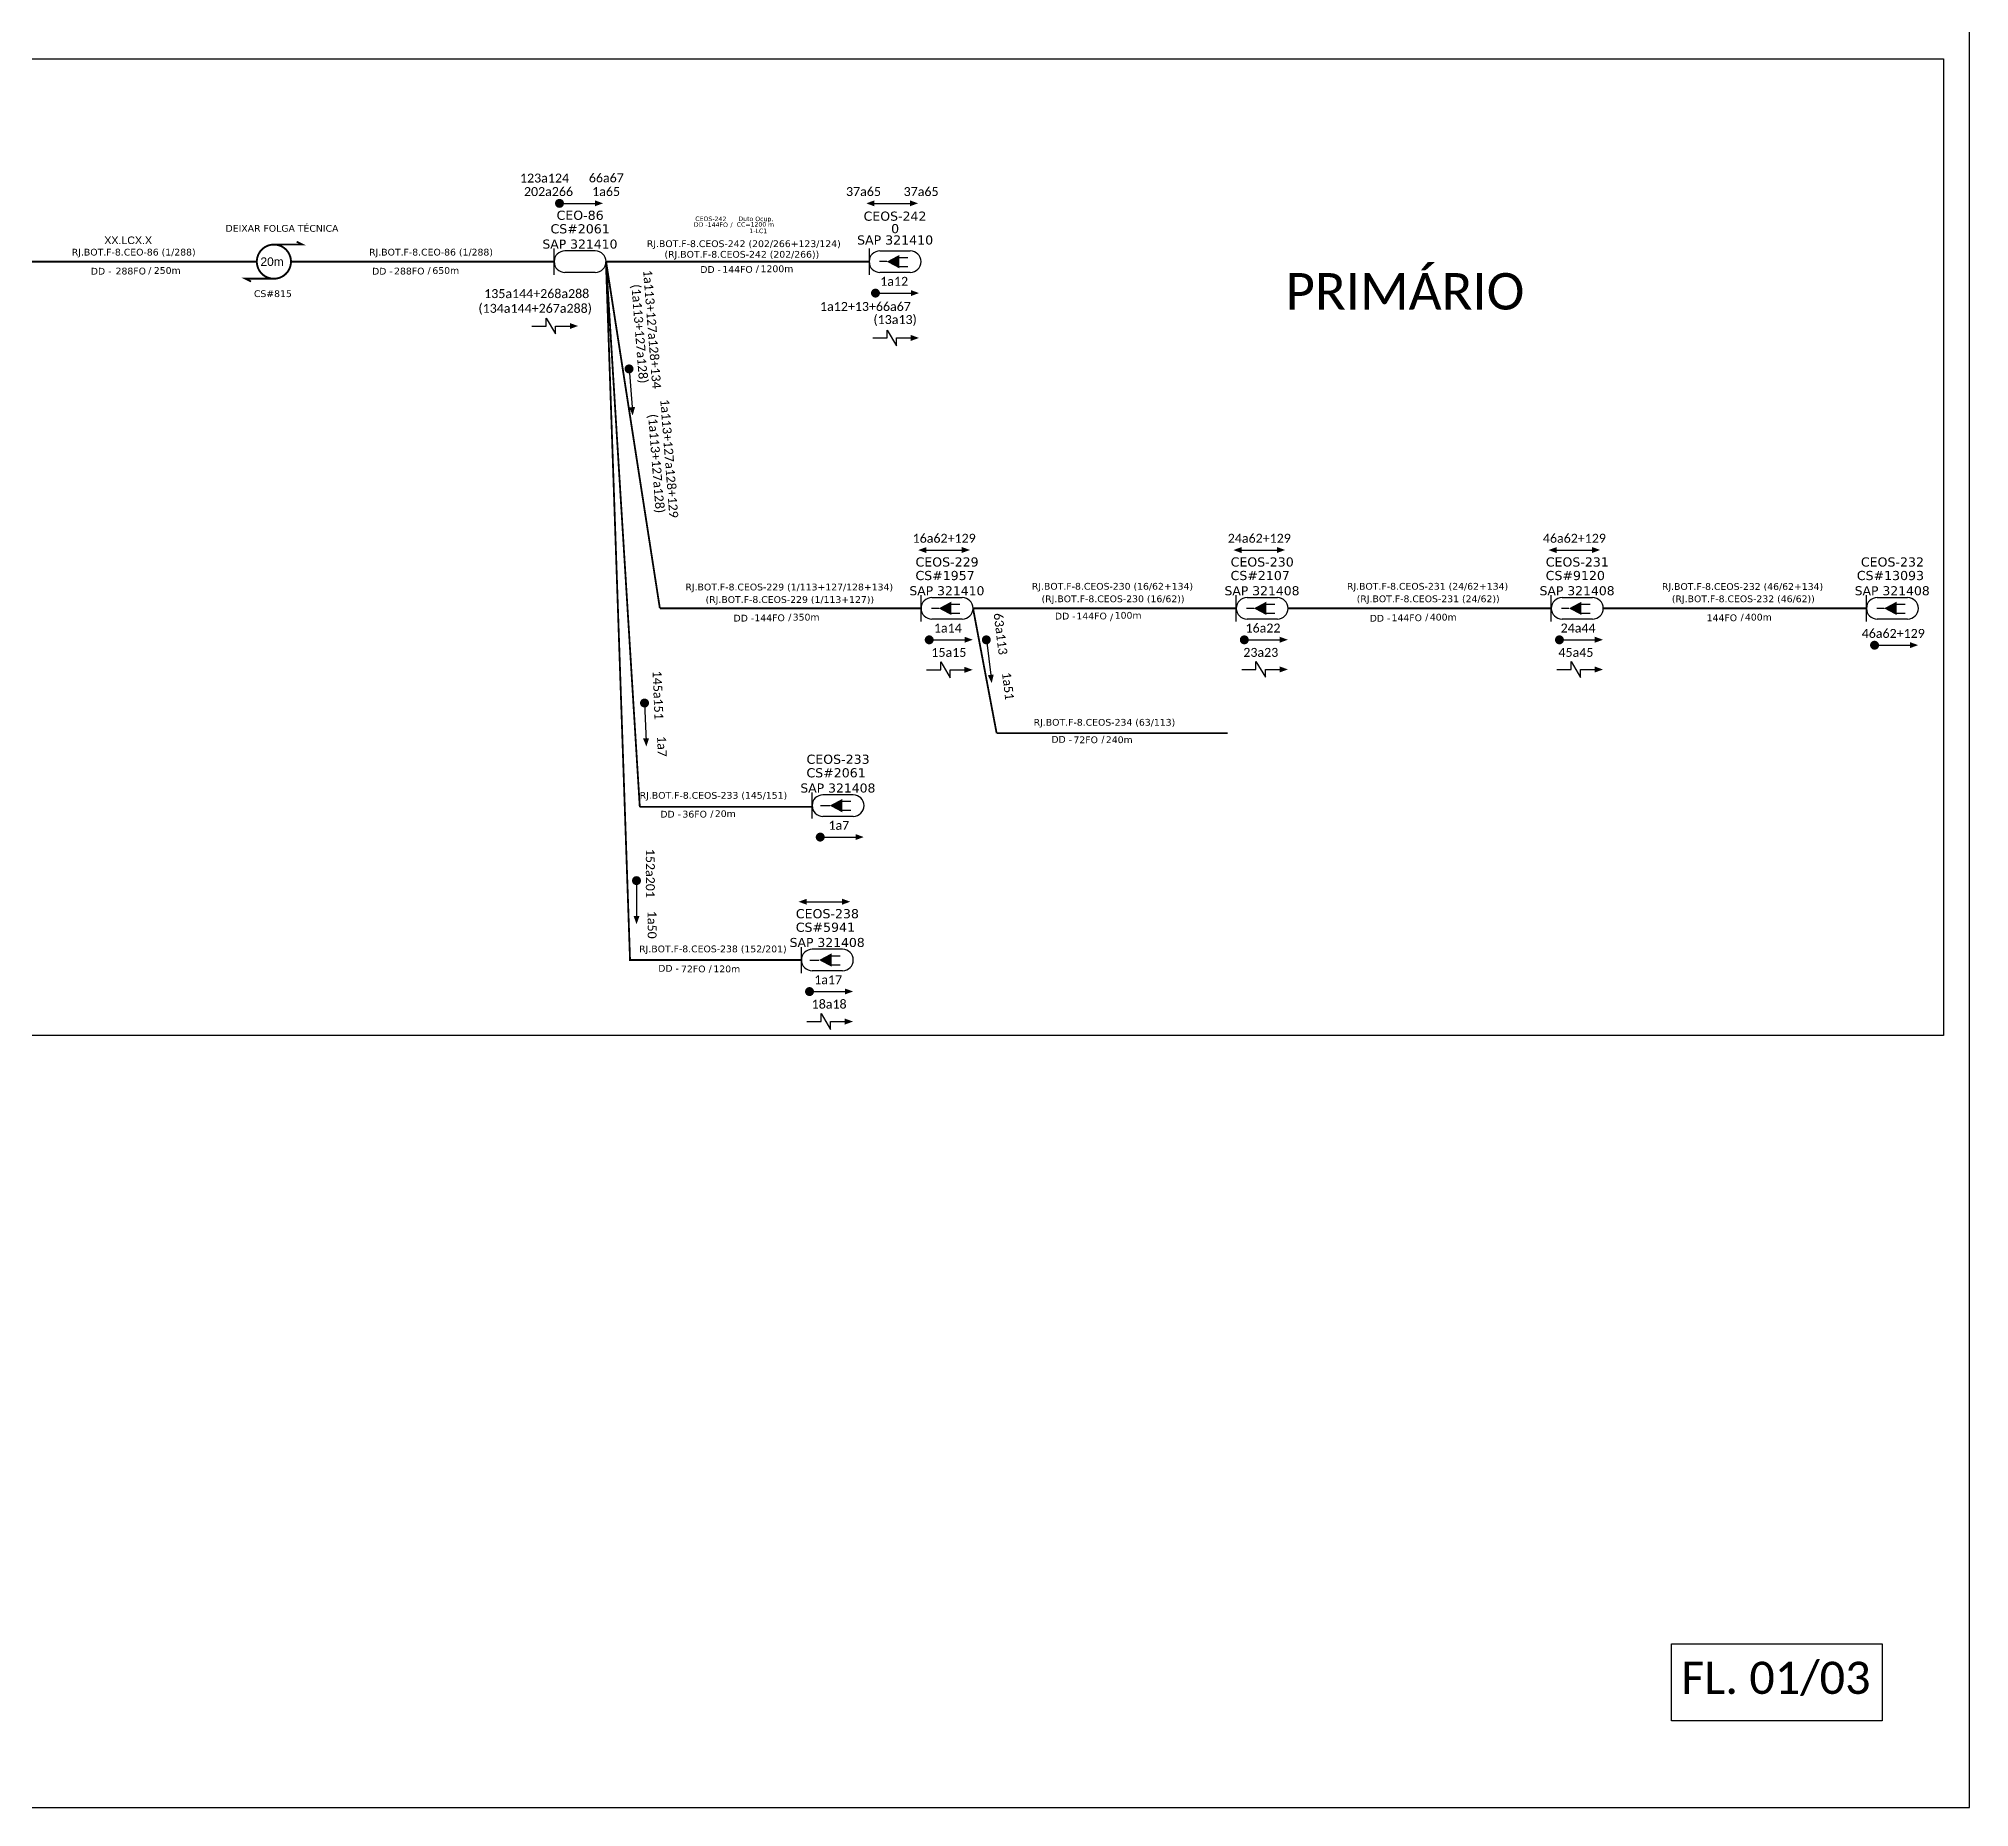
# Model space of a CAD drawing. Extents: x -89 to 1698, y 17 to 1299.
# Drawn here: x 321.8 to 749.2, y 705 to 1096.6 of the extents above; entities that cross this region are included whole.
import ezdxf
from ezdxf.enums import TextEntityAlignment as Align

# ---------------------------------------------------------------- set-up
doc = ezdxf.new("R2010")
doc.units = 0
doc.linetypes.add('ARILSUPP', pattern=[2.98, 1.42, -0.71, 0.14, -0.71])
for name, color, linetype in [('20.4-CEOS', 1, 'Continuous'), ('20.5-CABO AÉREO', 1, 'Continuous'), ('20.5-CEO', 1, 'Continuous'), ('label_cabos', 7, 'Continuous'), ('LC', 7, 'Continuous'), ('SETA', 7, 'Continuous')]:
    doc.layers.add(name, color=color, linetype=linetype)
doc.layers.add('40.1-ETIQUETAS', color=1, linetype='Continuous', lineweight=20)
doc.styles.add('ARIAL', font='arial.ttf')
doc.styles.add('siredit', font='verdana.ttf')
doc.styles.get("Standard").update_dxf_attribs({"font": 'arial.ttf'})
doc.styles.add('WMF-Calibri0', font='calibri.ttf')

# ---------------------------------------------------------------- blocks, each defined once
blk = doc.blocks.new('Inst CB DT OCUP CFOA-SM-DD-S-144')
at = {"layer": 'label_cabos', "color": 0, "style": 'siredit'}
for tag, flags, p in [('ID_ATIVIDADE', 3, (1.31, 2.67)), ('FATOR', 1, (11.56, 2.55))]:
    blk.add_attdef(tag, text='', height=1, rotation=359.69, dxfattribs=dict(at, flags=flags)).set_placement(p, align=Align.MIDDLE_CENTER)
for tag, p in [('TIPO_CABO', (1.11, 0)), ('DESTINO_CABO', (3.13, 1.26)), ('CABO', (4.69, -0.05)), ('/', (7.71, -0.05)), ('LANCE', (10.41, 0.02)), ('TIPO_CABO', (13.11, 1.24)), ('UND', (16.46, 0)), ('FID', (13.65, -1.41))]:
    blk.add_attdef(tag, text='', height=1, rotation=359.69, dxfattribs=at).set_placement(p, align=Align.MIDDLE_CENTER)
blk.add_attdef('QTDE', (11.93, -0.45), '', height=1, rotation=359.69, dxfattribs=at)

msp = doc.modelspace()

# ---------------------------------------------------------------- linework, layer by layer
msp.add_lwpolyline([(-89.32, 705.02), (749.25, 705.02), (749.25, 1299.02), (-89.32, 1299.02), (-89.32, 705.02)])
at = {"color": 0}
msp.add_lwpolyline([(220.97, 1092.12), (743.52, 1092.12), (743.52, 875.89), (220.97, 875.89)], close=True, dxfattribs=at)
at = {"color": 0, "const_width": 0.99}
for points in [[(436.64, 1060.1, 1), (437.63, 1060.1, 1)], [(452.49, 1023.95, 1), (452.57, 1022.96, 1)], [(518.48, 963.48, 1), (519.47, 963.48, 1)], [(531.57, 963.97, 1), (531.69, 962.99, 1)], [(588.24, 963.48, 1), (589.23, 963.48, 1)], [(658, 963.48, 1), (658.99, 963.48, 1)], [(727.76, 962.29, 1), (728.75, 962.29, 1)], [(455.94, 949.99, 1), (455.98, 949, 1)], [(494.36, 919.81, 1), (495.35, 919.81, 1)], [(454.18, 910.67, 1), (454.18, 909.68, 1)], [(491.99, 885.62, 1), (492.98, 885.62, 1)]]:
    msp.add_lwpolyline(points, format="xyb", close=True, dxfattribs=at)
at = {"color": 7, "const_width": 0.394}
for points in [[(373.91, 1050.98), (380.21, 1050.98), (378.95, 1051.61)], [(373.91, 1043.42), (367.61, 1043.42), (368.87, 1042.79)]]:
    msp.add_lwpolyline(points, dxfattribs=at)
at = {"color": 7}
for points, const_width in [([(373.91, 1050.98, 1.000012), (373.91, 1043.42, 0.999978)], 0.42), ([(506.59, 1040.23, 1), (507.58, 1040.23, 1)], 0.99)]:
    msp.add_lwpolyline(points, format="xyb", close=True, dxfattribs=dict(at, const_width=const_width))
at = {"color": 0}
for points in [[(434.17, 1032.95), (434.17, 1034.7), (436.27, 1031.21), (436.27, 1032.95)], [(521.54, 956.84), (521.54, 958.59), (523.63, 955.09), (523.63, 956.84)], [(591.31, 956.93), (591.31, 958.68), (593.4, 955.18), (593.41, 956.93)], [(661.07, 956.91), (661.07, 958.66), (663.16, 955.16), (663.17, 956.91)], [(495.04, 878.98), (495.04, 880.73), (497.13, 877.24), (497.14, 878.98)]]:
    msp.add_lwpolyline(points, dxfattribs=at)
at = {"color": 7}
msp.add_lwpolyline([(509.64, 1030.31), (509.64, 1032.06), (511.74, 1028.56), (511.74, 1030.31)], dxfattribs=at)
msp.add_lwpolyline([(683.27, 741.25), (729.92, 741.25), (729.92, 724.21), (683.27, 724.21)], close=True)
at = {"layer": '20.4-CEOS', "color": 5}
for p, q in [((445.06, 1049.59), (438.34, 1049.59)), ((445.06, 1044.81), (438.34, 1044.81)), ((728.85, 972.85), (735.57, 972.85)), ((735.57, 968.06), (728.85, 968.06))]:
    msp.add_line(p, q, dxfattribs=at)
at = {"layer": '20.4-CEOS', "color": 7}
for p, q in [((519.57, 972.85), (526.29, 972.85)), ((589.33, 972.85), (596.05, 972.85)), ((659.09, 972.85), (665.81, 972.85)), ((526.29, 968.06), (519.57, 968.06)), ((596.05, 968.06), (589.33, 968.06)), ((665.81, 968.06), (659.09, 968.06))]:
    msp.add_line(p, q, dxfattribs=at)
at = {"layer": '20.4-CEOS', "color": 8}
for p, q in [((502.16, 929.18), (495.45, 929.18)), ((502.16, 924.39), (495.45, 924.39)), ((499.79, 894.99), (493.08, 894.99)), ((499.79, 890.2), (493.08, 890.2))]:
    msp.add_line(p, q, dxfattribs=at)
at = {"layer": '20.4-CEOS', "color": 5}
for points in [[(435.95, 1044.31), (435.95, 1050.08)], [(726.46, 967.57), (726.46, 973.34)], [(730.36, 970.45), (728.74, 970.45)], [(733, 971.4), (735.04, 971.4)], [(733, 969.41), (735.04, 969.41)]]:
    msp.add_lwpolyline(points, dxfattribs=at)
at = {"layer": '20.4-CEOS', "color": 7}
for points in [[(509.58, 1047.2), (507.96, 1047.2)], [(512.23, 1048.15), (514.26, 1048.15)], [(512.23, 1046.16), (514.26, 1046.16)], [(517.18, 967.57), (517.18, 973.34)], [(521.08, 970.45), (519.46, 970.45)], [(523.73, 971.4), (525.76, 971.4)], [(586.94, 967.57), (586.94, 973.34)], [(590.84, 970.45), (589.22, 970.45)], [(593.49, 971.4), (595.52, 971.4)], [(656.7, 967.57), (656.7, 973.34)], [(660.6, 970.45), (658.98, 970.45)], [(663.24, 971.4), (665.28, 971.4)], [(523.73, 969.41), (525.76, 969.41)], [(593.49, 969.41), (595.52, 969.41)], [(663.24, 969.41), (665.28, 969.41)]]:
    msp.add_lwpolyline(points, dxfattribs=at)
for points in [[(509.58, 1047.2, 0, 2.95, 0), (512.35, 1047.2, 2.95, 2.95, 0)], [(521.08, 970.45, 0, 2.95, 0), (523.85, 970.45, 2.95, 2.95, 0)], [(590.84, 970.45, 0, 2.95, 0), (593.61, 970.45, 2.95, 2.95, 0)], [(660.6, 970.45, 0, 2.95, 0), (663.37, 970.45, 2.95, 2.95, 0)]]:
    msp.add_lwpolyline(points, format="xyseb", dxfattribs=at)
at = {"layer": '20.4-CEOS', "color": 5}
msp.add_lwpolyline([(730.36, 970.45, 0, 2.95, 0), (733.13, 970.45, 2.95, 2.95, 0)], format="xyseb", dxfattribs=at)
at = {"layer": '20.4-CEOS', "color": 8}
for points in [[(493.05, 923.9), (493.05, 929.67)], [(499.6, 927.73), (501.64, 927.73)], [(494.91, 926.78), (496.95, 926.78)], [(499.6, 925.74), (501.64, 925.74)], [(490.69, 889.71), (490.69, 895.48)], [(497.23, 893.54), (499.27, 893.54)], [(492.55, 892.6), (494.58, 892.6)], [(497.23, 891.55), (499.27, 891.55)]]:
    msp.add_lwpolyline(points, dxfattribs=at)
for points in [[(496.95, 926.78, 0, 2.95, 0), (499.72, 926.78, 2.95, 2.95, 0)], [(494.58, 892.6, 0, 2.95, 0), (497.36, 892.6, 2.95, 2.95, 0)]]:
    msp.add_lwpolyline(points, format="xyseb", dxfattribs=at)
at = {"layer": '20.4-CEOS', "color": 5}
for centre, start, end in [((438.34, 1047.2), 90, 270), ((445.06, 1047.2), 270, 90), ((728.85, 970.45), 90, 270), ((735.57, 970.45), 270, 90)]:
    msp.add_arc(centre, 2.39, start, end, dxfattribs=at)
at = {"layer": '20.4-CEOS', "color": 7}
for centre, start, end in [((519.57, 970.45), 90, 270), ((526.29, 970.45), 270, 90), ((589.33, 970.45), 90, 270), ((596.05, 970.45), 270, 90), ((659.09, 970.45), 90, 270), ((665.81, 970.45), 270, 90)]:
    msp.add_arc(centre, 2.39, start, end, dxfattribs=at)
at = {"layer": '20.4-CEOS', "color": 8}
for centre, start, end in [((495.45, 926.78), 90, 270), ((502.16, 926.78), 270, 90), ((493.08, 892.6), 90, 270), ((499.79, 892.6), 270, 90)]:
    msp.add_arc(centre, 2.39, start, end, dxfattribs=at)
at = {"layer": '20.5-CABO AÉREO', "color": 7, "ltscale": 50, "const_width": 0.4}
for points in [[(311.87, 1047.2), (370.13, 1047.2)], [(447.42, 1047.2), (452.75, 892.6)], [(447.45, 1047.2), (454.91, 926.5), (454.91, 926.5)], [(528.68, 970.45), (528.68, 970.45), (533.9, 942.83)], [(533.9, 942.83), (585.05, 942.83)], [(454.91, 926.5), (493.05, 926.5)], [(452.54, 892.6), (490.69, 892.6)]]:
    msp.add_lwpolyline(points, dxfattribs=at)
at = {"layer": '20.5-CABO AÉREO', "color": 5, "ltscale": 50, "const_width": 0.4}
for points in [[(459.35, 970.46), (517.18, 970.45)], [(528.68, 970.45), (586.94, 970.45)], [(598.44, 970.45), (656.7, 970.45)], [(668.2, 970.45), (726.46, 970.45)]]:
    msp.add_lwpolyline(points, dxfattribs=at)
at = {"layer": '20.5-CABO AÉREO', "ltscale": 50, "const_width": 0.4}
msp.add_lwpolyline([(454.91, 926.5), (493.05, 926.5)], dxfattribs=at)
at = {"layer": '20.5-CEO', "color": 7}
for p, q in [((508.07, 1049.59), (514.79, 1049.59)), ((514.79, 1044.81), (508.07, 1044.81))]:
    msp.add_line(p, q, dxfattribs=at)
msp.add_lwpolyline([(505.68, 1050.08), (505.68, 1044.31)], dxfattribs=at)
for centre, start, end in [((508.07, 1047.2), 90, 270), ((514.79, 1047.2), 270, 90)]:
    msp.add_arc(centre, 2.39, start, end, dxfattribs=at)
at = {"layer": '40.1-ETIQUETAS', "color": 7, "const_width": 0.4}
for points in [[(377.69, 1047.2), (435.95, 1047.2)], [(447.45, 1047.2), (505.68, 1047.2)], [(459.35, 953.95), (459.35, 953.95)]]:
    msp.add_lwpolyline(points, dxfattribs=at)
at = {"layer": '40.1-ETIQUETAS', "color": 5, "const_width": 0.4}
msp.add_lwpolyline([(447.45, 1047.2), (459.35, 970.46)], dxfattribs=at)
at = {"layer": 'SETA', "color": 0}
for points in [[(437.13, 1060.1), (445.64, 1060.1)], [(431.01, 1032.95), (434.17, 1032.95)], [(436.27, 1032.95), (439.43, 1032.95)], [(452.53, 1023.45), (453.2, 1014.97)], [(518.36, 983.35), (526.87, 983.35)], [(588.12, 983.35), (596.63, 983.35)], [(657.88, 983.35), (666.39, 983.35)], [(518.98, 963.48), (527.49, 963.48)], [(531.63, 963.48), (532.67, 955.04)], [(588.74, 963.48), (597.25, 963.48)], [(658.5, 963.48), (667.01, 963.48)], [(728.26, 962.29), (736.77, 962.29)], [(518.37, 956.84), (521.54, 956.84)], [(523.63, 956.84), (526.79, 956.84)], [(588.15, 956.93), (591.31, 956.93)], [(593.41, 956.93), (596.57, 956.93)], [(657.91, 956.91), (661.07, 956.91)], [(663.17, 956.91), (666.33, 956.91)], [(455.96, 949.49), (456.31, 940.99)], [(494.85, 919.81), (503.36, 919.81)], [(454.18, 910.18), (454.18, 901.66)], [(491.87, 905.5), (500.38, 905.5)], [(492.49, 885.62), (501, 885.62)], [(491.88, 878.98), (495.04, 878.98)], [(497.14, 878.98), (500.3, 878.98)]]:
    msp.add_lwpolyline(points, dxfattribs=at)
at = {"layer": 'SETA', "color": 7}
for points in [[(506.86, 1060.1), (515.37, 1060.1)], [(507.09, 1040.23), (515.6, 1040.23)], [(506.48, 1030.31), (509.64, 1030.31)], [(511.74, 1030.31), (514.9, 1030.31)]]:
    msp.add_lwpolyline(points, dxfattribs=at)
at = {"layer": 'SETA', "color": 0}
for points in [[(444.96, 1060.77), (446.78, 1060.11), (444.96, 1059.45)], [(439.43, 1033.61), (441.24, 1032.95), (439.43, 1032.29)], [(453.85, 1015.02), (453.34, 1013.16), (452.54, 1014.92)], [(518.36, 984.01), (516.55, 983.35), (518.36, 982.69)], [(526.19, 984.03), (528.01, 983.37), (526.19, 982.71)], [(588.12, 984.01), (586.31, 983.35), (588.12, 982.69)], [(595.95, 984.03), (597.76, 983.37), (595.95, 982.71)], [(657.88, 984.01), (656.07, 983.35), (657.88, 982.69)], [(665.71, 984.03), (667.52, 983.37), (665.71, 982.71)], [(526.81, 964.16), (528.62, 963.5), (526.81, 962.84)], [(596.57, 964.16), (598.38, 963.5), (596.57, 962.84)], [(666.33, 964.16), (668.14, 963.5), (666.33, 962.84)], [(736.09, 962.97), (737.9, 962.31), (736.09, 961.65)], [(526.79, 957.5), (528.6, 956.84), (526.79, 956.18)], [(596.57, 957.59), (598.38, 956.93), (596.57, 956.27)], [(666.33, 957.57), (668.14, 956.91), (666.33, 956.25)], [(533.26, 955.8), (532.82, 953.91), (531.95, 955.63)], [(456.95, 941.7), (456.37, 939.86), (455.63, 941.65)], [(502.68, 920.48), (504.49, 919.82), (502.68, 919.16)], [(491.87, 906.16), (490.06, 905.5), (491.87, 904.84)], [(499.7, 906.17), (501.51, 905.51), (499.7, 904.85)], [(454.85, 902.35), (454.19, 900.53), (453.53, 902.35)], [(500.31, 886.3), (502.13, 885.64), (500.31, 884.98)], [(500.3, 879.64), (502.11, 878.98), (500.3, 878.32)]]:
    msp.add_solid(points, dxfattribs=at)
at = {"layer": 'SETA', "color": 7}
for points in [[(506.86, 1060.76), (505.05, 1060.1), (506.86, 1059.44)], [(514.69, 1060.77), (516.51, 1060.11), (514.69, 1059.45)], [(514.92, 1040.9), (516.73, 1040.24), (514.92, 1039.58)], [(514.9, 1030.97), (516.71, 1030.31), (514.9, 1029.65)]]:
    msp.add_solid(points, dxfattribs=at)

# ---------------------------------------------------------------- block references
at = {"color": 7, "lineweight": 0}
ref = msp.add_blockref('Inst CB DT OCUP CFOA-SM-DD-S-144', (467.5, 1055.42), dxfattribs=at)
ref.add_attrib('DESTINO_CABO', 'CEOS-242', dxfattribs={"layer": 'label_cabos', "color": 0, "height": 1, "rotation": 359.69, "style": 'siredit'}).set_placement((470.63, 1056.68), align=Align.MIDDLE_CENTER)
ref.add_attrib('TIPO_CABO', 'Duto Ocup.', dxfattribs={"layer": 'label_cabos', "color": 0, "height": 1, "rotation": 359.69, "style": 'siredit'}).set_placement((480.6, 1056.67), align=Align.MIDDLE_CENTER)
ref.add_attrib('/', '/', dxfattribs={"layer": 'label_cabos', "color": 0, "height": 1, "rotation": 359.69, "style": 'siredit'}).set_placement((475.21, 1055.37), align=Align.MIDDLE_CENTER)
ref.add_attrib('FID', '1-LC1', dxfattribs={"layer": 'label_cabos', "color": 0, "height": 1, "rotation": 359.69, "style": 'siredit'}).set_placement((481.14, 1054.01), align=Align.MIDDLE_CENTER)
ref.add_attrib('LANCE', 'CC=', dxfattribs={"layer": 'label_cabos', "color": 0, "height": 1, "rotation": 359.69, "style": 'siredit'}).set_placement((477.9, 1055.44), align=Align.MIDDLE_CENTER)
ref.add_attrib('UND', 'm', dxfattribs={"layer": 'label_cabos', "color": 0, "height": 1, "rotation": 359.69, "style": 'siredit'}).set_placement((483.96, 1055.42), align=Align.MIDDLE_CENTER)
ref.add_attrib('CABO', '144FO', dxfattribs={"layer": 'label_cabos', "color": 0, "height": 1, "rotation": 359.69, "style": 'siredit'}).set_placement((472.18, 1055.37), align=Align.MIDDLE_CENTER)
ref.add_attrib('TIPO_CABO', 'DD - ', dxfattribs={"layer": 'label_cabos', "color": 0, "height": 1, "rotation": 359.69, "style": 'siredit'}).set_placement((468.61, 1055.42), align=Align.MIDDLE_CENTER)
ref.add_attrib('QTDE', '1200', (479.42, 1054.97), dxfattribs={"layer": 'label_cabos', "color": 0, "height": 1, "rotation": 359.69, "style": 'siredit'})

# ---------------------------------------------------------------- texts
at = {"color": 7}
msp.add_text('20m', height=1.89, dxfattribs=at).set_placement((370.94, 1046.25))
at = {"color": 1, "style": 'WMF-Calibri0'}
msp.add_text('FL. 01/03', height=7.131, dxfattribs=at).set_placement((685.44, 730.14))
at = {"color": 0, "attachment_point": 5}
for s, insert, char_height, width in [('\\C7;\\fCalibri|b0|i0|c0|p34;123a124', (433.82, 1065.69), 1.98, 25.1052), ('\\C7;\\fCalibri|b0|i0|c0|p34;66a67', (447.5, 1065.73), 1.98, 25.1052), ('{\\fCalibri|b0|i0|c0|p34;\\C7;202a266}', (434.7, 1062.7), 1.98, 25.1052), ('{\\fCalibri|b0|i0|c0|p34;\\C7;1a65}', (447.45, 1062.7), 1.98, 25.1052), ('{\\fCalibri|b0|i0|c0|p34;\\C7;PRIMÁRIO}', (624.29, 1040.59), 8.0751, 102.3876), ('\\C1;\\fCalibri|b0|i0|c0|p34;135a144+268a288', (432.09, 1040.11), 1.98, 25.1052), ('{\\fCalibri|b0|i0|c0|p34;\\C7;16a62\\C1;+129}', (522.29, 985.95), 1.98, 25.1052), ('{\\fCalibri|b0|i0|c0|p34;\\C7;24a62\\C1;+129}', (592.05, 985.95), 1.98, 25.1052), ('{\\fCalibri|b0|i0|c0|p34;\\C7;46a62\\C1;+129}', (661.81, 985.95), 1.98, 25.1052), ('{\\fCalibri|b0|i0|c0|p34;\\C7;1a14}', (523.11, 966.08), 1.98, 25.1052), ('{\\fCalibri|b0|i0|c0|p34;\\C7;16a22}', (592.87, 966.08), 1.98, 25.1052), ('{\\fCalibri|b0|i0|c0|p34;\\C7;24a44}', (662.63, 966.08), 1.98, 25.1052), ('{\\fCalibri|b0|i0|c0|p34;\\C7;46a62\\C1;+129}', (732.39, 964.89), 1.98, 25.1052), ('{\\fCalibri|b0|i0|c0|p34;\\C7;23a23}', (592.38, 960.69), 1.98, 25.1052), ('{\\fCalibri|b0|i0|c0|p34;\\C7;15a15}', (523.33, 960.69), 1.98, 25.1052), ('{\\fCalibri|b0|i0|c0|p34;\\C7;45a45}', (662.14, 960.69), 1.98, 25.1052), ('{\\fCalibri|b0|i0|c0|p34;\\C7;1a7}', (498.98, 922.41), 1.98, 25.1052), ('{\\fCalibri|b0|i0|c0|p34;\\C7;1a17}', (496.62, 888.22), 1.98, 25.1052), ('{\\fCalibri|b0|i0|c0|p34;\\C7;18a18}', (496.83, 882.83), 1.98, 25.1052)]:
    msp.add_mtext(s, dxfattribs=dict(at, insert=insert, char_height=char_height, width=width))
at = {"color": 7, "char_height": 1.98, "width": 25.1052, "attachment_point": 5}
for s, insert in [('{\\fCalibri|b0|i0|c0|p34;\\C7;37a65}', (504.43, 1062.7)), ('{\\fCalibri|b0|i0|c0|p34;\\C7;37a65}', (517.18, 1062.7)), ('{\\fCalibri|b0|i0|c0|p34;\\C7;1a12}', (511.22, 1042.83)), ('\\fCalibri|b0|i0|c0|p34;1a12+13+66a67', (504.86, 1037.27)), ('\\fCalibri|b0|i0|c0|p34;(13a13)', (511.43, 1034.16))]:
    msp.add_mtext(s, dxfattribs=dict(at, insert=insert))
at = {"color": 0, "char_height": 1.98, "width": 25.1052, "attachment_point": 5}
for s, insert, rotation in [('{\\fCalibri|b0|i0|c0|p34;\\C7;1a113+127a128\\C1;+134}', (457.65, 1032.23), 274.4676), ('{\\fCalibri|b0|i0|c0|p34;\\C5;(1a113+127a128)}', (454.68, 1031.21), 274.4676), ('{\\fCalibri|b0|i0|c0|p34;\\C5;(1a113+127a128)}', (458.37, 1002.48), 274.4676), ('{\\fCalibri|b0|i0|c0|p34;\\C7;1a113+127a128\\C1;+129}', (461.43, 1003.61), 274.4676), ('{\\fCalibri|b0|i0|c0|p34;\\C7;63a113}', (534.77, 964.8), 277.0192), ('{\\fCalibri|b0|i0|c0|p34;\\C7;145a151}', (458.94, 951.23), 272.3651), ('{\\fCalibri|b0|i0|c0|p34;\\C7;1a51}', (536.43, 953.24), 277.0192), ('{\\fCalibri|b0|i0|c0|p34;\\C7;1a7}', (459.8, 939.88), 272.3651), ('{\\fCalibri|b0|i0|c0|p34;\\C7;152a201}', (457.23, 911.78), 270), ('{\\fCalibri|b0|i0|c0|p34;\\C7;1a50}', (457.62, 900.41), 270)]:
    msp.add_mtext(s, dxfattribs=dict(at, insert=insert, rotation=rotation))
at = {"color": 5, "insert": (431.75, 1036.65), "char_height": 1.98, "width": 25.1052, "attachment_point": 5}
msp.add_mtext('\\fCalibri|b0|i0|c0|p34;(134a144+267a288)', dxfattribs=at)
at = {"layer": '20.4-CEOS', "color": 7, "style": 'siredit'}
for s, height, p in [('CEO-86', 2.028, (441.7, 1057.47)), ('SAP 321410', 2, (441.66, 1051.09)), ('CS#2061', 2.028, (441.7, 1054.47)), ('CEOS-229', 2.028, (522.93, 980.72)), ('CEOS-230', 2.028, (592.69, 980.72)), ('CEOS-231', 2.028, (662.45, 980.72)), ('SAP 321410', 2, (522.89, 974.35)), ('CS#1957 ', 2.028, (522.93, 977.72)), ('SAP 321408', 2, (592.65, 974.35)), ('CS#2107 ', 2.028, (592.69, 977.72)), ('SAP 321408', 2, (662.4, 974.35)), ('CS#9120 ', 2.028, (662.45, 977.72)), ('CEOS-233', 2.028, (498.8, 937.05)), ('CS#2061 ', 2.028, (498.8, 934.05)), ('SAP 321408', 2, (498.76, 930.68)), ('CEOS-238', 2.028, (496.44, 902.86)), ('CS#5941 ', 2.028, (496.44, 899.86)), ('SAP 321408', 2, (496.39, 896.49))]:
    msp.add_text(s, height=height, dxfattribs=at).set_placement(p, align=Align.MIDDLE_CENTER)
msp.add_text('CEOS-242', height=2.019, dxfattribs=at).set_placement((511.41, 1058.28), align=Align.TOP_CENTER)
at = {"layer": '20.4-CEOS', "color": 5, "style": 'siredit'}
for s, height, p in [('CEOS-232', 2.028, (732.21, 980.72)), ('SAP 321408', 2, (732.16, 974.35)), ('CS#13093 ', 2.028, (732.21, 977.72))]:
    msp.add_text(s, height=height, dxfattribs=at).set_placement(p, align=Align.MIDDLE_CENTER)
at = {"layer": '20.5-CEO', "color": 7, "style": 'siredit'}
for s, height, p in [('SAP 321410', 2.028, (511.43, 1053.01)), ('0', 2.03, (511.43, 1055.53))]:
    msp.add_text(s, height=height, dxfattribs=at).set_placement(p, align=Align.TOP_CENTER)
at = {"layer": '40.1-ETIQUETAS', "color": 7, "style": 'siredit'}
for s, p in [('DEIXAR FOLGA TÉCNICA', (375.7, 1054.57)), ('RJ.BOT.F-8.CEOS-242 (202/266+123/124)', (477.93, 1051.17)), ('RJ.BOT.F-8.CEO-86 (1/288)', (342.87, 1049.3)), ('(RJ.BOT.F-8.CEOS-242 (202/266))', (477.5, 1048.82)), ('CS#815', (373.69, 1040.11))]:
    msp.add_text(s, height=1.5, dxfattribs=at).set_placement(p, align=Align.MIDDLE_CENTER)
at = {"layer": '40.1-ETIQUETAS', "color": 0, "style": 'siredit'}
for s, p in [('RJ.BOT.F-8.CEO-86 (1/288)', (408.69, 1049.3)), ('RJ.BOT.F-8.CEOS-234 (63/113)', (557.77, 945.22)), ('RJ.BOT.F-8.CEOS-233 (145/151)', (471.21, 929.05)), ('RJ.BOT.F-8.CEOS-238 (152/201)', (471.09, 895.06))]:
    msp.add_text(s, height=1.5, dxfattribs=at).set_placement(p, align=Align.MIDDLE_CENTER)
at = {"layer": '40.1-ETIQUETAS', "color": 7, "style": 'siredit'}
for s, p in [('DD - ', (338.6, 1045.08)), ('288FO', (345.59, 1045.11)), ('/', (346.77, 1045.24)), ('DD - ', (473.53, 1045.46)), ('144FO', (479.91, 1045.48)), ('/', (481.27, 1045.62)), ('144FO', (487.01, 968.36)), ('/', (488.46, 968.5)), ('144FO', (558.3, 968.75)), ('/', (559.68, 968.5)), ('144FO', (628.06, 968.36))]:
    msp.add_text(s, height=1.5, dxfattribs=at).set_placement(p, align=Align.MIDDLE_RIGHT)
for s, p in [('250m', (347.33, 1045.24)), ('1200m', (481.65, 1045.62)), ('350m', (488.76, 968.5)), ('100m', (560.04, 968.91))]:
    msp.add_text(s, height=1.5, dxfattribs=at).set_placement(p, align=Align.MIDDLE_LEFT)
at = {"layer": '40.1-ETIQUETAS', "color": 0, "style": 'siredit'}
for s, p in [('DD - ', (400.87, 1045.08)), ('288FO', (407.25, 1045.11)), ('/', (408.61, 1045.24)), ('DD - ', (480.89, 968.28)), ('DD - ', (552.03, 968.73)), ('DD - ', (621.72, 968.26)), ('/', (629.46, 968.5)), ('144FO', (697.82, 968.36)), ('/', (699.29, 968.5)), ('DD - ', (551.25, 941.43)), ('72FO', (556.33, 941.35)), ('/', (557.78, 941.49)), ('DD - ', (464.68, 924.88)), ('36FO', (469.77, 924.89)), ('/', (471.22, 925)), ('DD - ', (464.22, 890.76)), ('72FO', (469.46, 890.63)), ('/', (470.84, 890.68))]:
    msp.add_text(s, height=1.5, dxfattribs=at).set_placement(p, align=Align.MIDDLE_RIGHT)
for s, p in [('650m', (408.99, 1045.24)), ('400m', (629.8, 968.5)), ('400m', (699.56, 968.5)), ('240m', (558.08, 941.37)), ('20m', (471.52, 925)), ('120m', (471.2, 890.64))]:
    msp.add_text(s, height=1.5, dxfattribs=at).set_placement(p, align=Align.MIDDLE_LEFT)
at = {"layer": '40.1-ETIQUETAS', "color": 1, "style": 'siredit'}
for s, p in [('RJ.BOT.F-8.CEOS-229 (1/113+127/128+134) ', (488.32, 975.17)), ('RJ.BOT.F-8.CEOS-230 (16/62+134)', (559.54, 975.33)), ('RJ.BOT.F-8.CEOS-231 (24/62+134)', (629.3, 975.33))]:
    msp.add_text(s, height=1.5, dxfattribs=at).set_placement(p, align=Align.MIDDLE_CENTER)
at = {"layer": '40.1-ETIQUETAS', "style": 'siredit'}
msp.add_text('RJ.BOT.F-8.CEOS-232 (46/62+134)', height=1.5, dxfattribs=at).set_placement((699.03, 975.28), align=Align.MIDDLE_CENTER)
at = {"layer": '40.1-ETIQUETAS', "color": 5, "style": 'siredit'}
for s, p in [('(RJ.BOT.F-8.CEOS-229 (1/113+127)) ', (488.45, 972.4)), ('(RJ.BOT.F-8.CEOS-230 (16/62))', (559.68, 972.56)), ('(RJ.BOT.F-8.CEOS-231 (24/62))', (629.44, 972.56)), ('(RJ.BOT.F-8.CEOS-232 (46/62))', (699.2, 972.56))]:
    msp.add_text(s, height=1.5, dxfattribs=at).set_placement(p, align=Align.MIDDLE_CENTER)
at = {"layer": 'LC', "color": 7, "linetype": 'ARILSUPP', "style": 'ARIAL'}
msp.add_text('XX.LCX.X', height=1.68, dxfattribs=at).set_placement((341.65, 1051.93), align=Align.MIDDLE_CENTER)

doc.saveas('drawing.dxf')
